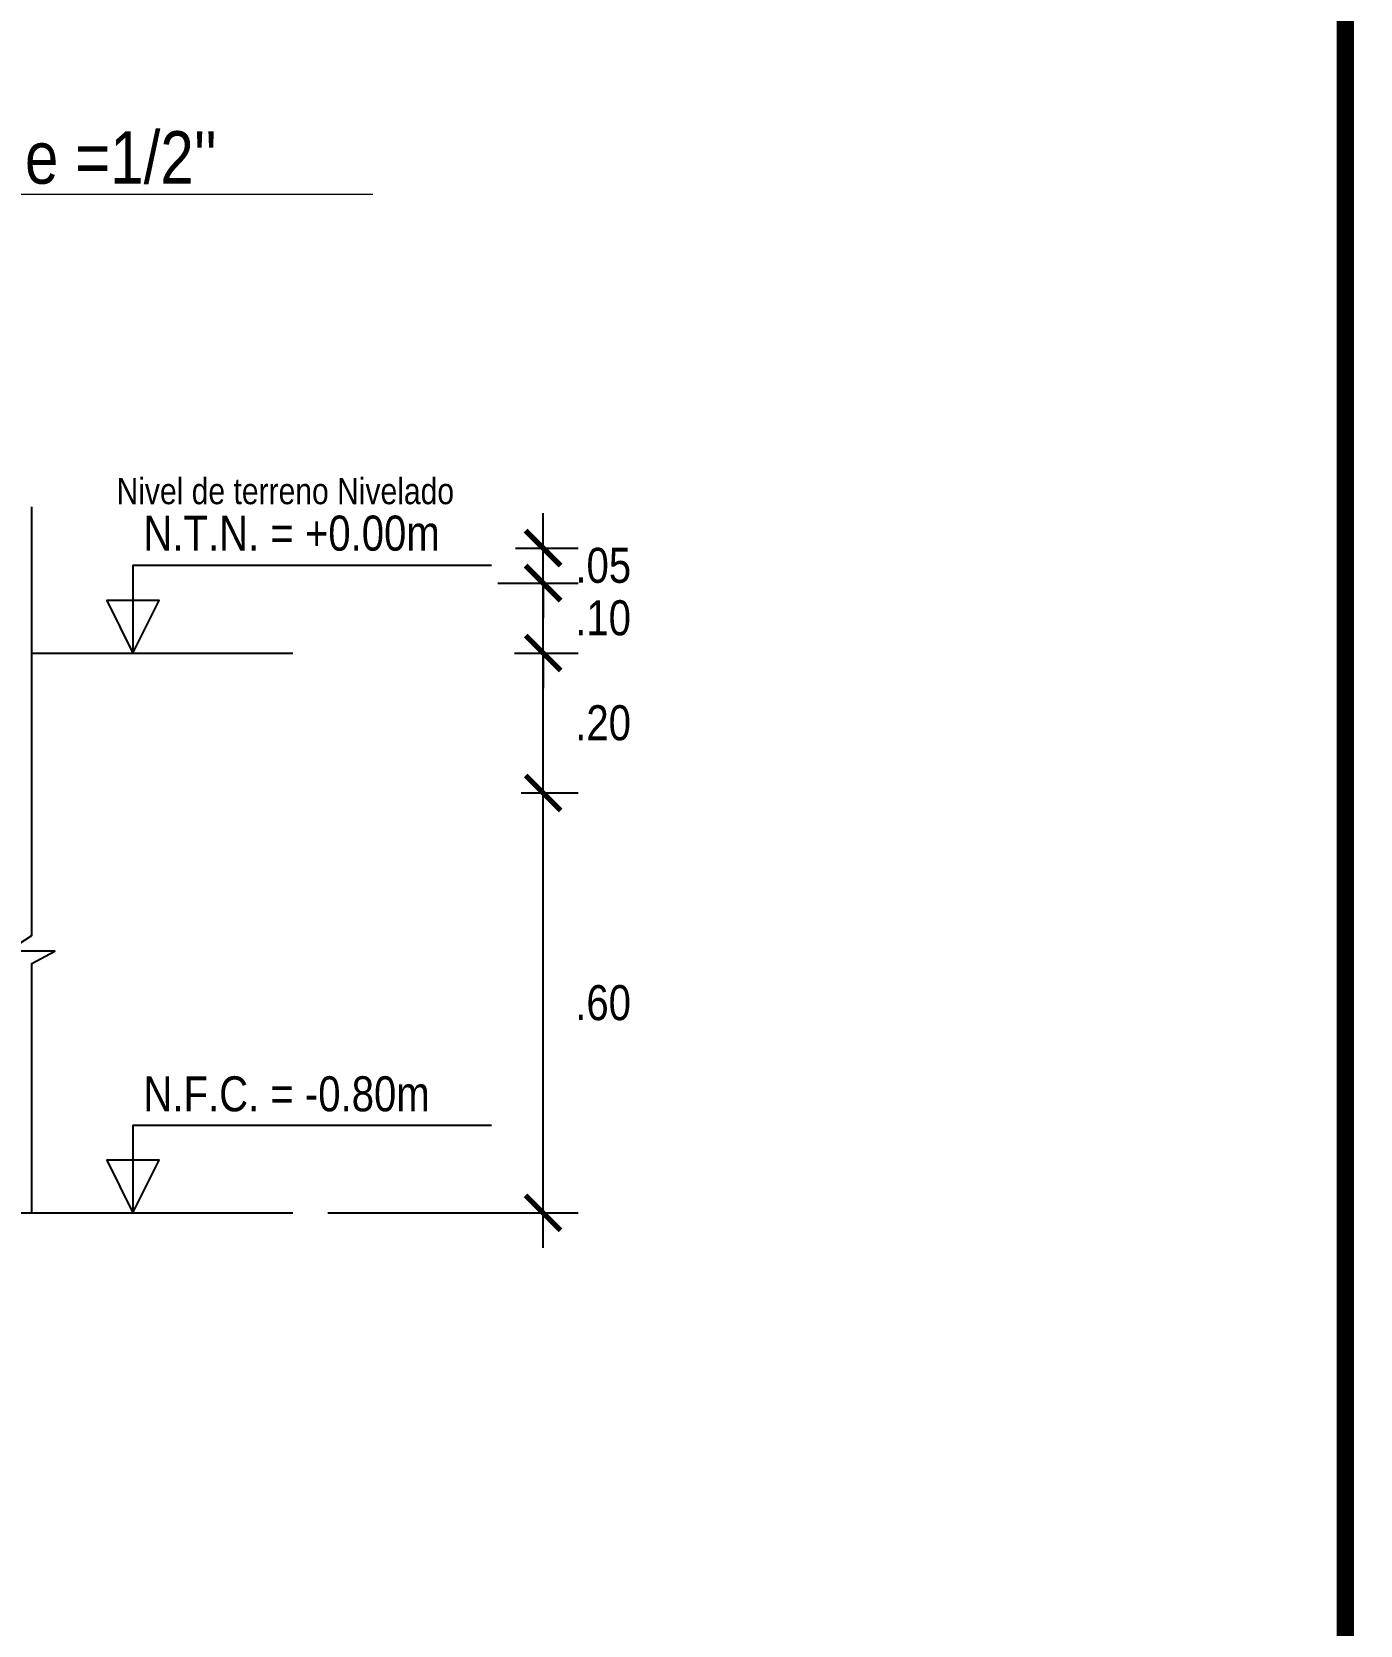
# Model space of a CAD drawing. Header units: millimetres. Extents: x -3570 to 5754, y -12788176 to 1214.
# Drawn here: x 3353.979 to 3357.775, y 1129.997 to 1134.551 of the extents above; entities that cross this region are included whole.
import ezdxf
from ezdxf import colors
from ezdxf.entities.mleader import LeaderData, LeaderLine
from ezdxf.math import Vec2, Vec3

# ---------------------------------------------------------------- set-up
doc = ezdxf.new("R2010")
doc.units = ezdxf.units.MM
for name, color, linetype in [('.D1 Corte', 1, 'Continuous'), ('.D1 cotas', 1, 'Continuous'), ('.D1 Texto', 7, 'Continuous'), ('.N1 Junta', 6, 'Continuous'), ('.N1 Otro detalle', 1, 'Continuous')]:
    doc.layers.add(name, color=color, linetype=linetype)
doc.layers.add('MEMBR', color=250, linetype='Continuous', lineweight=25)
doc.styles.add('Anot 1.5mm', font='ARIALN.TTF', dxfattribs={"height": 0.0015})
doc.styles.add('Anot 2mm', font='ARIALN.TTF', dxfattribs={"height": 0.002})
doc.dimstyles.new('Anot Alfredo', dxfattribs={"dimtxt": 0.002, "dimasz": 0.002, "dimexe": 0.002, "dimexo": 0.002, "dimgap": 0.002, "dimtad": 2, "dimtih": 1, "dimtoh": 1, "dimzin": 4, "dimdsep": 46, "dimtxsty": 'Anot 2mm', "dimblk": 'ARCHTICK', "dimcen": 0, "dimdle": 0.002, "dimclrd": 1, "dimclre": 1, "dimclrt": 7, "dimaunit": 1, "dimadec": 3, "dimazin": 0, "dimtfac": 1, "dimtix": 1, "dimtmove": 2, "dimatfit": 0, "dimldrblk": 'ARCHTICK', "dimfxl": 0.005, "dimtolj": 1, "dimtzin": 0, "dimlwd": -1, "dimlwe": -1, "dimarcsym": 0})

# ---------------------------------------------------------------- blocks, each defined once
blk = doc.blocks.new('_ArchTick')
at = {"color": 0, "linetype": 'Continuous', "const_width": 0.15}
blk.add_lwpolyline([(-0.5, -0.5), (0.5, 0.5)], dxfattribs=at)
blk = doc.blocks.new('*D148')
at = {"layer": '.D1 cotas', "color": 1, "transparency": 16777216}
for p, q in [((2932.173018328307, 1725.537949617442), (2932.173018328307, 1726.237949617442)), ((2932.141660548515, 1726.187949617442), (2932.223018328307, 1726.187949617442)), ((2931.86522438167, 1725.587949617442), (2932.223018328307, 1725.587949617442))]:
    blk.add_line(p, q, dxfattribs=at)
at = {"layer": 'Defpoints', "color": 0, "lineweight": 15, "transparency": 16777216}
for p in [(2932.091660548515, 1726.187949617442, 6905.056200032297), (2932.173018328307, 1726.187949617442), (2931.81522438167, 1725.587949617442, 6905.056200032297)]:
    blk.add_point(p, dxfattribs=at)
at = {"layer": '.D1 cotas', "color": 1, "transparency": 16777216, "xscale": 0.05, "yscale": 0.05, "zscale": 0.05}
for p, rotation in [((2932.173018328307, 1726.187949617442), 90), ((2932.173018328307, 1725.587949617442), 270)]:
    blk.add_blockref('_ArchTick', p, dxfattribs=dict(at, rotation=rotation))
at = {"layer": '.D1 cotas', "color": 7, "transparency": 16777216, "insert": (2932.258778901295, 1725.887949617441), "char_height": 0.05, "attachment_point": 5, "style": 'Anot 2mm'}
blk.add_mtext('\\A1;.60', dxfattribs=at)
blk = doc.blocks.new('*D149')
at = {"layer": '.D1 cotas', "color": 1, "transparency": 16777216}
for p, q in [((2932.173018328301, 1726.137949617442), (2932.173018328301, 1726.437949617443)), ((2932.135061813503, 1726.387949617443), (2932.223018328301, 1726.387949617443)), ((2932.141660548515, 1726.187949617442), (2932.223018328301, 1726.187949617442))]:
    blk.add_line(p, q, dxfattribs=at)
at = {"layer": 'Defpoints', "color": 0, "lineweight": 15, "transparency": 16777216}
for p in [(2932.085061813503, 1726.387949617443, 6905.056200032297), (2932.173018328301, 1726.387949617443), (2932.091660548515, 1726.187949617442, 6905.056200032297)]:
    blk.add_point(p, dxfattribs=at)
at = {"layer": '.D1 cotas', "color": 1, "transparency": 16777216, "xscale": 0.05, "yscale": 0.05, "zscale": 0.05}
for p, rotation in [((2932.173018328301, 1726.387949617443), 90), ((2932.173018328301, 1726.187949617442), 270)]:
    blk.add_blockref('_ArchTick', p, dxfattribs=dict(at, rotation=rotation))
at = {"layer": '.D1 cotas', "color": 7, "transparency": 16777216, "insert": (2932.258778901288, 1726.287949617441), "char_height": 0.05, "attachment_point": 5, "style": 'Anot 2mm'}
blk.add_mtext('\\A1;.20', dxfattribs=at)
blk = doc.blocks.new('*D142')
at = {"layer": '.D1 cotas', "color": 1, "transparency": 16777216}
for p, q in [((2932.173018329325, 1726.537949618346), (2932.173018329325, 1726.587949618346)), ((2932.133808807728, 1726.537949618346), (2932.223018329325, 1726.537949618346)), ((2932.173018329325, 1726.487949617187), (2932.173018329325, 1726.537949618346)), ((2932.132498431595, 1726.487949617187), (2932.223018329325, 1726.487949617187)), ((2932.173018329325, 1726.487949617187), (2932.173018329325, 1726.437949617187))]:
    blk.add_line(p, q, dxfattribs=at)
at = {"layer": 'Defpoints', "color": 0, "lineweight": 15, "transparency": 16777216}
for p in [(2932.083808807728, 1726.537949618346, 6905.056200032297), (2932.173018329325, 1726.537949618346), (2932.082498431595, 1726.487949617187, 6905.056200032297)]:
    blk.add_point(p, dxfattribs=at)
at = {"layer": '.D1 cotas', "color": 1, "transparency": 16777216, "xscale": 0.05, "yscale": 0.05, "zscale": 0.05}
for p, rotation in [((2932.173018329325, 1726.537949618346), 270), ((2932.173018329325, 1726.487949617187), 90)]:
    blk.add_blockref('_ArchTick', p, dxfattribs=dict(at, rotation=rotation))
at = {"layer": '.D1 cotas', "color": 7, "transparency": 16777216, "insert": (2932.259000593991, 1726.512949617765), "char_height": 0.05, "attachment_point": 5, "style": 'Anot 2mm'}
blk.add_mtext('\\A1;.05', dxfattribs=at)
blk = doc.blocks.new('*D146')
at = {"layer": '.D1 cotas', "color": 1, "transparency": 16777216}
for p, q in [((2932.173018329325, 1726.487949617187), (2932.173018329325, 1726.537949617187)), ((2932.108171855637, 1726.487949617187), (2932.223018329325, 1726.487949617187)), ((2932.173018329325, 1726.387949616419), (2932.173018329325, 1726.487949617187)), ((2932.132282657221, 1726.387949616419), (2932.223018329325, 1726.387949616419)), ((2932.173018329325, 1726.387949616419), (2932.173018329325, 1726.337949616419))]:
    blk.add_line(p, q, dxfattribs=at)
at = {"layer": 'Defpoints', "color": 0, "lineweight": 15, "transparency": 16777216}
for p in [(2932.058171855636, 1726.487949617187, 6905.056200032297), (2932.173018329325, 1726.487949617187), (2932.082282657221, 1726.387949616419, 6905.056200032297)]:
    blk.add_point(p, dxfattribs=at)
at = {"layer": '.D1 cotas', "color": 1, "transparency": 16777216, "xscale": 0.05, "yscale": 0.05, "zscale": 0.05}
for p, rotation in [((2932.173018329325, 1726.487949617187), 270), ((2932.173018329325, 1726.387949616419), 90)]:
    blk.add_blockref('_ArchTick', p, dxfattribs=dict(at, rotation=rotation))
at = {"layer": '.D1 cotas', "color": 7, "transparency": 16777216, "insert": (2932.258778902313, 1726.437949616801), "char_height": 0.05, "attachment_point": 5, "style": 'Anot 2mm'}
blk.add_mtext('\\A1;.10', dxfattribs=at)
blk = doc.blocks.new('ERTYU')
at = {"layer": '.D1 Corte'}
blk.add_lwpolyline([(2931.442508364232, 1725.587949617438), (2931.44250836423, 1725.944218142357), (2931.47543955257, 1725.961877497846), (2931.408374069497, 1725.961877497846), (2931.44250836423, 1725.984277443441), (2931.44250836423, 1726.597093268461)], dxfattribs=at)
at = {"layer": '.N1 Otro detalle'}
for p, q in [((2931.442508364842, 1726.387949617442), (2931.815224382282, 1726.38794961744)), ((2931.442508364229, 1725.587949617443), (2931.815224381669, 1725.587949617441))]:
    blk.add_line(p, q, dxfattribs=at)
for points in [[(2932.099220377101, 1726.51294961744), (2931.586900155722, 1726.51294961744), (2931.586900155722, 1726.38794961744), (2931.624400155699, 1726.462949616695), (2931.549400155629, 1726.462949616695), (2931.586900155722, 1726.38794961744)], [(2932.099220376488, 1725.712949617441), (2931.586900155109, 1725.712949617441), (2931.586900155109, 1725.587949617441), (2931.624400155086, 1725.662949616696), (2931.549400155016, 1725.662949616696), (2931.586900155109, 1725.587949617441)]]:
    blk.add_lwpolyline(points, dxfattribs=at)
at = {"color": 1, "lineweight": 25}
blk.add_lwpolyline([(2929.302794554073, 1725.587949617439), (2930.476270529161, 1725.587949617439), (2930.508230271157, 1725.697116171283), (2930.508230271157, 1725.490625747575), (2930.538188427668, 1725.587949617439), (2931.594582589549, 1725.587949617439)], dxfattribs=at)
at = {"layer": '.D1 Texto', "attachment_point": 1}
for s, insert, char_height, width, style in [('Nivel de terreno Nivelado', (2931.563510753139, 1726.638175487382, 20715.16860009689), 0.0375, 0.496807019344147, 'Anot 1.5mm'), ('\\pxt5;N.T.N. = +0.00m', (2931.601966272153, 1726.584301468268), 0.05, 0.4453587247246212, 'Anot 2mm'), ('N.F.C. = -0.80m', (2931.601966271541, 1725.782999444144), 0.05, 0.4280961671022048, 'Anot 2mm')]:
    blk.add_mtext(s, dxfattribs=dict(at, insert=insert, char_height=char_height, width=width, style=style))
at = {"layer": '.D1 cotas'}
for base, p1, p2, picture, middle in [((2932.173018329325, 1726.537949618346, -6905.056200032297), (2932.082498431594, 1726.487949617186), (2932.083808807727, 1726.537949618345), '*D142', (2932.259000593991, 1726.512949617765, -6905.056200032297)), ((2932.173018329325, 1726.487949617187, -6905.056200032297), (2932.08228265722, 1726.387949616418), (2932.058171855635, 1726.487949617186), '*D146', (2932.258778902313, 1726.437949616801, -6905.056200032297)), ((2932.173018328301, 1726.387949617443, -6905.056200032297), (2932.091660548514, 1726.187949617442), (2932.085061813502, 1726.387949617442), '*D149', (2932.258778901288, 1726.287949617441, -6905.056200032297))]:
    dim = blk.add_linear_dim(base=base, p1=p1, p2=p2, angle=90, dimstyle='Anot Alfredo', dxfattribs=at)
    dim.commit()
    dim.dimension.update_dxf_attribs({"geometry": picture, "text_midpoint": middle})
dim = blk.add_linear_dim(base=(2932.173018328307, 1726.187949617442, -6905.056200032297), p1=(2931.815224381669, 1725.587949617441), p2=(2932.091660548514, 1726.187949617442), angle=90, text='.60', dimstyle='Anot Alfredo', dxfattribs=at)
dim.commit()
dim.dimension.update_dxf_attribs({"geometry": '*D148', "text_midpoint": (2932.258778901295, 1725.887949617441, -6905.056200032297)})
at = {"layer": '.N1 Junta'}
ml = blk.add_multileader_mtext('Standard', dxfattribs=at)
ml.set_content("Junta elástica e =1/2''", color=7, style='Anot 1.5mm')
ml.set_leader_properties(color=1)
ml.build(insert=Vec2(0, 0))
ml.multileader.update_dxf_attribs({"text_left_attachment_type": 6, "text_right_attachment_type": 6, "dogleg_length": 0.005, "arrow_head_size": 0.05, "scale": 50})
ctx = ml.context
ctx.base_point, ctx.scale, ctx.char_height, ctx.arrow_head_size, ctx.landing_gap_size, ctx.plane_origin = Vec3(2930.783322757643, 1727.043667501917, 6905.056200032297), 50, 0.075, 0.05, 0.1, Vec3(2931.81251094126, 1727.066312947656, 6905.056200032297)
ctx.left_attachment, ctx.right_attachment = 6, 6
notes = []
notes.append((ctx, [(1, (1, 1, 0), (2930.763586098647, 1727.043667501917, 6905.056200032297), (1, 0), 0.01973665899549815, [(1, [(2930.614269575543, 1726.430341731179, 6905.056200032297), (2930.470733191913, 1726.427779424665, 6905.056200032297)], 0, [])])]))
ctx.mtext.insert, ctx.mtext.width, ctx.mtext.flow_direction = Vec3(2930.883322757642, 1727.133667501917, 6905.056200032297), 0.834917929890139, 5
for ctx, leaders in notes:
    for number, flags, end, landing, length, lines in leaders:
        leader = LeaderData()
        leader.index, (leader.has_last_leader_line, leader.has_dogleg_vector, leader.attachment_direction) = number, flags
        leader.last_leader_point, leader.dogleg_vector, leader.dogleg_length = Vec3(end), Vec3(landing), length
        for number, points, colour, breaks in lines:
            line = LeaderLine()
            line.index, line.vertices, line.color, line.breaks = number, Vec3.list(points), colors.encode_raw_color(colour), breaks
            leader.lines.append(line)
        ctx.leaders.append(leader)

msp = doc.modelspace()

# ---------------------------------------------------------------- linework, layer by layer
at = {"layer": 'MEMBR', "color": 7, "lineweight": 53, "ltscale": 0.025, "const_width": 0.0499405469678974}
msp.add_lwpolyline([(3316.732462122118, 1150.582571660113), (3357.732462122118, 1150.582571660113), (3357.732462122118, 1121.882571660858), (3316.732462122118, 1121.882571660858)], close=True, dxfattribs=at)

# ---------------------------------------------------------------- block references
at = {"lineweight": 15, "xscale": 2, "yscale": 2, "zscale": 2}
msp.add_blockref('ERTYU', (-2508.906392818265, -2320.00041119075, 27620.22480012919), dxfattribs=at)

doc.saveas('drawing.dxf')
